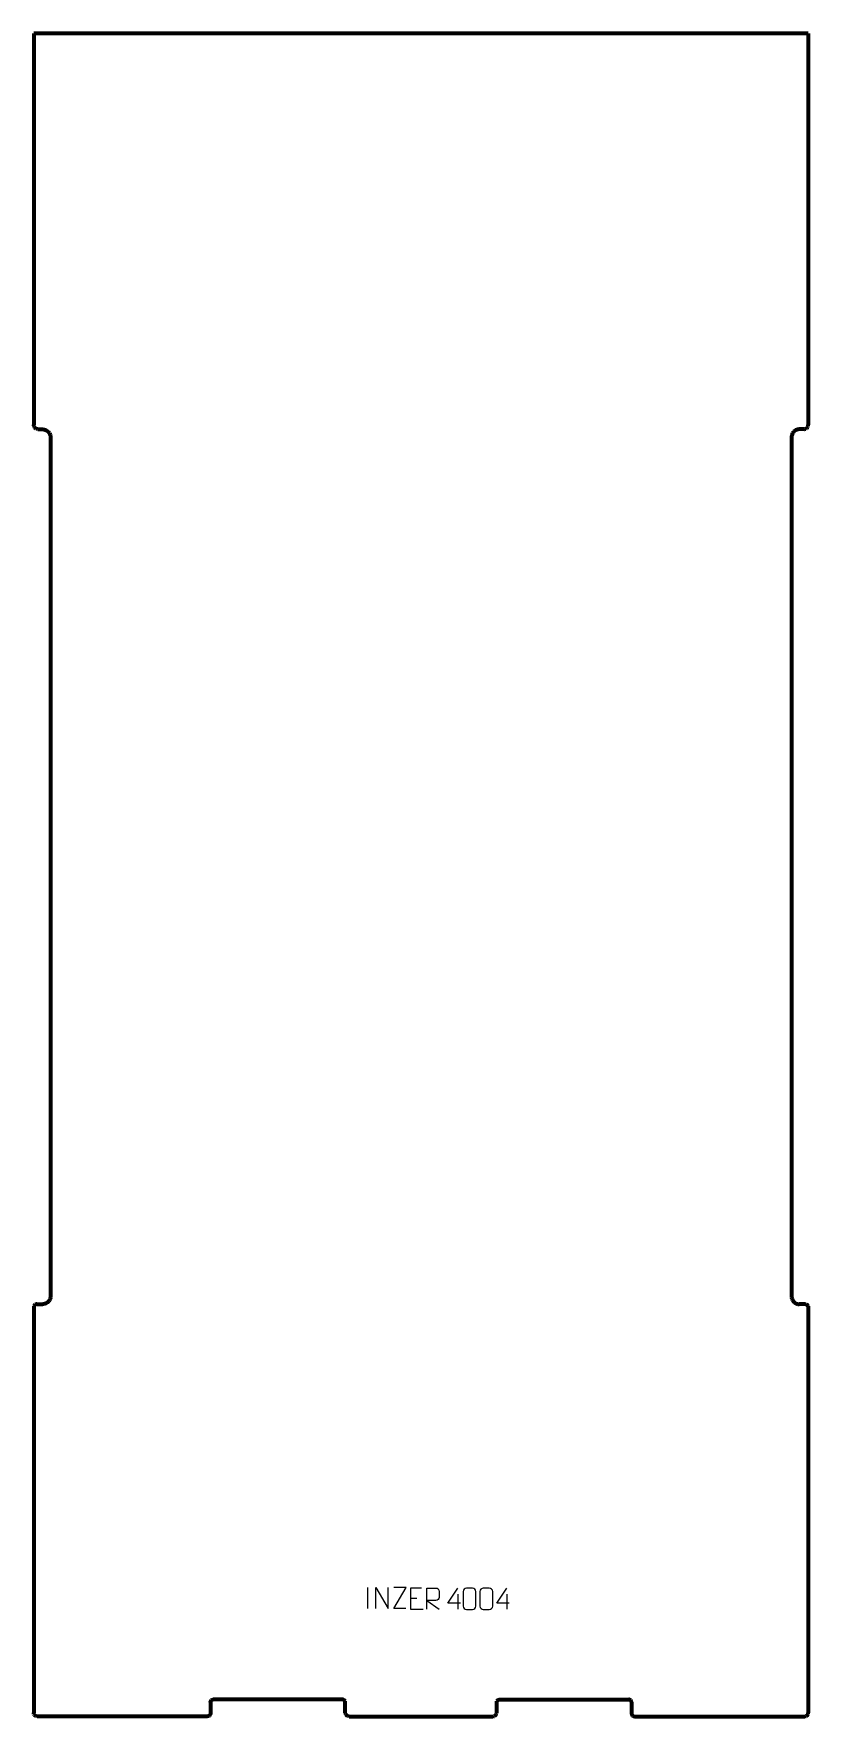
# Model space of a CAD drawing. Header units: millimetres. Extents: x -460 to 460, y -1450 to 550.
import ezdxf

# ---------------------------------------------------------------- set-up
doc = ezdxf.new("R2010")
doc.units = ezdxf.units.MM
doc.header["$MEASUREMENT"] = 0
doc.layers.add('layer 1', color=7, linetype='Continuous')

msp = doc.modelspace()

# ---------------------------------------------------------------- linework, layer by layer
at = {"layer": 'layer 1', "color": 242, "lineweight": 211}
for points in [[(-460, 550.0001), (-460, 550.0001), (-460, 85.0002), (-460, 85.0002)], [(460, 550.0001), (460, 550.0001), (-460, 550.0001), (-460, 550.0001)], [(460, 550.0001), (460, 550.0001), (460, 85.0002), (460, 85.0002)], [(-459.9575, 84.3474), (-459.9575, 84.3474), (-460, 85.0002), (-460, 85.0002)], [(-459.8295, 83.706), (-459.8295, 83.706), (-459.9575, 84.3474), (-459.9575, 84.3474)], [(-459.6192, 83.0865), (-459.6192, 83.0865), (-459.8295, 83.706), (-459.8295, 83.706)], [(-459.33, 82.4997), (-459.33, 82.4997), (-459.6192, 83.0865), (-459.6192, 83.0865)], [(-458.967, 81.9561), (-458.967, 81.9561), (-459.33, 82.4997), (-459.33, 82.4997)], [(-458.5353, 81.4645), (-458.5353, 81.4645), (-458.967, 81.9561), (-458.967, 81.9561)], [(-458.0437, 81.0329), (-458.0437, 81.0329), (-458.5353, 81.4645), (-458.5353, 81.4645)], [(-457.5001, 80.6698), (-457.5001, 80.6698), (-458.0437, 81.0329), (-458.0437, 81.0329)], [(-456.9133, 80.3806), (-456.9133, 80.3806), (-457.5001, 80.6698), (-457.5001, 80.6698)], [(-456.2944, 80.1703), (-456.2944, 80.1703), (-456.9133, 80.3806), (-456.9133, 80.3806)], [(-455.6524, 80.0423), (-455.6524, 80.0423), (-456.2944, 80.1703), (-456.2944, 80.1703)], [(-455.0002, 80), (-455.0002, 80), (-455.6524, 80.0423), (-455.6524, 80.0423)], [(-455.0002, 80), (-455.0002, 80), (-450, 80), (-450, 80)], [(-450, 80), (-450, 80), (-448.6948, 79.9144), (-448.6948, 79.9144)], [(450.0002, 80), (450.0002, 80), (448.6945, 79.9144), (448.6945, 79.9144)], [(454.9999, 80), (454.9999, 80), (450.0002, 80), (450.0002, 80)], [(454.9999, 80), (454.9999, 80), (455.6526, 80.0423), (455.6526, 80.0423)], [(455.6526, 80.0423), (455.6526, 80.0423), (456.2941, 80.1703), (456.2941, 80.1703)], [(456.2941, 80.1703), (456.2941, 80.1703), (456.9135, 80.3806), (456.9135, 80.3806)], [(456.9135, 80.3806), (456.9135, 80.3806), (457.4996, 80.6698), (457.4996, 80.6698)], [(457.4996, 80.6698), (457.4996, 80.6698), (458.0434, 81.0329), (458.0434, 81.0329)], [(458.0434, 81.0329), (458.0434, 81.0329), (458.5355, 81.4645), (458.5355, 81.4645)], [(458.5355, 81.4645), (458.5355, 81.4645), (458.9665, 81.9561), (458.9665, 81.9561)], [(458.9665, 81.9561), (458.9665, 81.9561), (459.3302, 82.4997), (459.3302, 82.4997)], [(459.3302, 82.4997), (459.3302, 82.4997), (459.6194, 83.0865), (459.6194, 83.0865)], [(459.6194, 83.0865), (459.6194, 83.0865), (459.829, 83.706), (459.829, 83.706)], [(459.829, 83.706), (459.829, 83.706), (459.9571, 84.3474), (459.9571, 84.3474)], [(459.9571, 84.3474), (459.9571, 84.3474), (460, 85.0002), (460, 85.0002)], [(-448.6948, 79.9144), (-448.6948, 79.9144), (-447.4116, 79.6593), (-447.4116, 79.6593)], [(-447.4116, 79.6593), (-447.4116, 79.6593), (-446.1733, 79.2386), (-446.1733, 79.2386)], [(-446.1733, 79.2386), (-446.1733, 79.2386), (-444.9997, 78.6603), (-444.9997, 78.6603)], [(-444.9997, 78.6603), (-444.9997, 78.6603), (-443.9122, 77.9334), (-443.9122, 77.9334)], [(-443.9122, 77.9334), (-443.9122, 77.9334), (-442.929, 77.0709), (-442.929, 77.0709)], [(-442.929, 77.0709), (-442.929, 77.0709), (-442.0665, 76.0877), (-442.0665, 76.0877)], [(-442.0665, 76.0877), (-442.0665, 76.0877), (-441.3396, 74.9997), (-441.3396, 74.9997)], [(-441.3396, 74.9997), (-441.3396, 74.9997), (-440.7614, 73.8268), (-440.7614, 73.8268)], [(-440.7614, 73.8268), (-440.7614, 73.8268), (-440.3408, 72.5883), (-440.3408, 72.5883)], [(-440.3408, 72.5883), (-440.3408, 72.5883), (-440.0855, 71.3051), (-440.0855, 71.3051)], [(-440.0855, 71.3051), (-440.0855, 71.3051), (-440.0001, 70), (-440.0001, 70)], [(-440.0001, 70), (-440.0001, 70), (-440.0001, -950.8096), (-440.0001, -950.8096)], [(440.0857, 71.3051), (440.0857, 71.3051), (440.0003, 70), (440.0003, 70)], [(440.0003, 70), (440.0003, 70), (440.0003, -950.8096), (440.0003, -950.8096)], [(440.3408, 72.5883), (440.3408, 72.5883), (440.0857, 71.3051), (440.0857, 71.3051)], [(440.7609, 73.8268), (440.7609, 73.8268), (440.3408, 72.5883), (440.3408, 72.5883)], [(441.3398, 74.9997), (441.3398, 74.9997), (440.7609, 73.8268), (440.7609, 73.8268)], [(442.0667, 76.0877), (442.0667, 76.0877), (441.3398, 74.9997), (441.3398, 74.9997)], [(442.9287, 77.0709), (442.9287, 77.0709), (442.0667, 76.0877), (442.0667, 76.0877)], [(443.9124, 77.9334), (443.9124, 77.9334), (442.9287, 77.0709), (442.9287, 77.0709)], [(444.9999, 78.6603), (444.9999, 78.6603), (443.9124, 77.9334), (443.9124, 77.9334)], [(446.1728, 79.2386), (446.1728, 79.2386), (444.9999, 78.6603), (444.9999, 78.6603)], [(447.4118, 79.6593), (447.4118, 79.6593), (446.1728, 79.2386), (446.1728, 79.2386)], [(448.6945, 79.9144), (448.6945, 79.9144), (447.4118, 79.6593), (447.4118, 79.6593)], [(-447.9905, -959.9215), (-447.9905, -959.9215), (-449.1902, -960.0002), (-449.1902, -960.0002)], [(-446.8116, -959.687), (-446.8116, -959.687), (-447.9905, -959.9215), (-447.9905, -959.9215)], [(-445.6733, -959.3007), (-445.6733, -959.3007), (-446.8116, -959.687), (-446.8116, -959.687)], [(-444.5949, -958.7686), (-444.5949, -958.7686), (-445.6733, -959.3007), (-445.6733, -959.3007)], [(-443.5959, -958.1012), (-443.5959, -958.1012), (-444.5949, -958.7686), (-444.5949, -958.7686)], [(-442.6914, -957.3084), (-442.6914, -957.3084), (-443.5959, -958.1012), (-443.5959, -958.1012)], [(-441.8993, -956.4046), (-441.8993, -956.4046), (-442.6914, -957.3084), (-442.6914, -957.3084)], [(-441.2312, -955.4049), (-441.2312, -955.4049), (-441.8993, -956.4046), (-441.8993, -956.4046)], [(-440.6996, -954.3265), (-440.6996, -954.3265), (-441.2312, -955.4049), (-441.2312, -955.4049)], [(-440.3128, -953.1882), (-440.3128, -953.1882), (-440.6996, -954.3265), (-440.6996, -954.3265)], [(-440.0789, -952.0093), (-440.0789, -952.0093), (-440.3128, -953.1882), (-440.3128, -953.1882)], [(-440.0001, -950.8096), (-440.0001, -950.8096), (-440.0789, -952.0093), (-440.0789, -952.0093)], [(440.0003, -950.8096), (440.0003, -950.8096), (440.0784, -952.0093), (440.0784, -952.0093)], [(440.0784, -952.0093), (440.0784, -952.0093), (440.313, -953.1882), (440.313, -953.1882)], [(440.313, -953.1882), (440.313, -953.1882), (440.6991, -954.3265), (440.6991, -954.3265)], [(440.6991, -954.3265), (440.6991, -954.3265), (441.2307, -955.4049), (441.2307, -955.4049)], [(441.2307, -955.4049), (441.2307, -955.4049), (441.8988, -956.4046), (441.8988, -956.4046)], [(441.8988, -956.4046), (441.8988, -956.4046), (442.6916, -957.3084), (442.6916, -957.3084)], [(442.6916, -957.3084), (442.6916, -957.3084), (443.5954, -958.1012), (443.5954, -958.1012)], [(443.5954, -958.1012), (443.5954, -958.1012), (444.5949, -958.7686), (444.5949, -958.7686)], [(444.5949, -958.7686), (444.5949, -958.7686), (445.6733, -959.3007), (445.6733, -959.3007)], [(445.6733, -959.3007), (445.6733, -959.3007), (446.8111, -959.687), (446.8111, -959.687)], [(446.8111, -959.687), (446.8111, -959.687), (447.9907, -959.9215), (447.9907, -959.9215)], [(447.9907, -959.9215), (447.9907, -959.9215), (449.1902, -960.0002), (449.1902, -960.0002)], [(-459.9672, -963.3505), (-459.9672, -963.3505), (-460, -963.8531), (-460, -963.8531)], [(-460, -963.8531), (-460, -963.8531), (-460, -1445.9657), (-460, -1445.9657)], [(-459.869, -962.856), (-459.869, -962.856), (-459.9672, -963.3505), (-459.9672, -963.3505)], [(-459.7065, -962.3788), (-459.7065, -962.3788), (-459.869, -962.856), (-459.869, -962.856)], [(-459.484, -961.9267), (-459.484, -961.9267), (-459.7065, -962.3788), (-459.7065, -962.3788)], [(-459.2041, -961.5078), (-459.2041, -961.5078), (-459.484, -961.9267), (-459.484, -961.9267)], [(-458.8713, -961.1284), (-458.8713, -961.1284), (-459.2041, -961.5078), (-459.2041, -961.5078)], [(-458.4924, -960.7961), (-458.4924, -960.7961), (-458.8713, -961.1284), (-458.8713, -961.1284)], [(-458.0735, -960.5162), (-458.0735, -960.5162), (-458.4924, -960.7961), (-458.4924, -960.7961)], [(-457.6214, -960.293), (-457.6214, -960.293), (-458.0735, -960.5162), (-458.0735, -960.5162)], [(-457.1442, -960.1312), (-457.1442, -960.1312), (-457.6214, -960.293), (-457.6214, -960.293)], [(-456.6497, -960.033), (-456.6497, -960.033), (-457.1442, -960.1312), (-457.1442, -960.1312)], [(-456.1464, -960.0002), (-456.1464, -960.0002), (-456.6497, -960.033), (-456.6497, -960.033)], [(-456.1464, -960.0002), (-456.1464, -960.0002), (-449.1902, -960.0002), (-449.1902, -960.0002)], [(456.1466, -960.0002), (456.1466, -960.0002), (449.1902, -960.0002), (449.1902, -960.0002)], [(456.1466, -960.0002), (456.1466, -960.0002), (456.6497, -960.033), (456.6497, -960.033)], [(456.6497, -960.033), (456.6497, -960.033), (457.1437, -960.1312), (457.1437, -960.1312)], [(457.1437, -960.1312), (457.1437, -960.1312), (457.6209, -960.293), (457.6209, -960.293)], [(457.6209, -960.293), (457.6209, -960.293), (458.0731, -960.5162), (458.0731, -960.5162)], [(458.0731, -960.5162), (458.0731, -960.5162), (458.4919, -960.7961), (458.4919, -960.7961)], [(458.4919, -960.7961), (458.4919, -960.7961), (458.8715, -961.1284), (458.8715, -961.1284)], [(458.8715, -961.1284), (458.8715, -961.1284), (459.2036, -961.5078), (459.2036, -961.5078)], [(459.2036, -961.5078), (459.2036, -961.5078), (459.4837, -961.9267), (459.4837, -961.9267)], [(459.4837, -961.9267), (459.4837, -961.9267), (459.7067, -962.3788), (459.7067, -962.3788)], [(459.7067, -962.3788), (459.7067, -962.3788), (459.8686, -962.856), (459.8686, -962.856)], [(459.8686, -962.856), (459.8686, -962.856), (459.9667, -963.3505), (459.9667, -963.3505)], [(459.9667, -963.3505), (459.9667, -963.3505), (460, -963.8531), (460, -963.8531)], [(460, -963.8531), (460, -963.8531), (460, -1445.9657), (460, -1445.9657)], [(-249.9999, -1433.2787), (-249.9999, -1433.2787), (-249.972, -1432.8507), (-249.972, -1432.8507)], [(-249.9999, -1433.2787), (-249.9999, -1433.2787), (-249.9999, -1446.524), (-249.9999, -1446.524)], [(-249.972, -1432.8507), (-249.972, -1432.8507), (-249.8883, -1432.4301), (-249.8883, -1432.4301)], [(-249.8883, -1432.4301), (-249.8883, -1432.4301), (-249.7507, -1432.0239), (-249.7507, -1432.0239)], [(-249.7507, -1432.0239), (-249.7507, -1432.0239), (-249.561, -1431.639), (-249.561, -1431.639)], [(-249.561, -1431.639), (-249.561, -1431.639), (-249.3229, -1431.2826), (-249.3229, -1431.2826)], [(-249.3229, -1431.2826), (-249.3229, -1431.2826), (-249.0397, -1430.9601), (-249.0397, -1430.9601)], [(-249.0397, -1430.9601), (-249.0397, -1430.9601), (-248.7172, -1430.6776), (-248.7172, -1430.6776)], [(-248.7172, -1430.6776), (-248.7172, -1430.6776), (-248.3608, -1430.4393), (-248.3608, -1430.4393)], [(-248.3608, -1430.4393), (-248.3608, -1430.4393), (-247.9759, -1430.2496), (-247.9759, -1430.2496)], [(-247.9759, -1430.2496), (-247.9759, -1430.2496), (-247.5697, -1430.1115), (-247.5697, -1430.1115)], [(-247.5697, -1430.1115), (-247.5697, -1430.1115), (-247.1498, -1430.0278), (-247.1498, -1430.0278)], [(-247.1498, -1430.0278), (-247.1498, -1430.0278), (-246.7217, -1429.9999), (-246.7217, -1429.9999)], [(-93.3309, -1429.9999), (-93.3309, -1429.9999), (-246.7217, -1429.9999), (-246.7217, -1429.9999)], [(-92.8963, -1430.0285), (-92.8963, -1430.0285), (-93.3309, -1429.9999), (-93.3309, -1429.9999)], [(-92.469, -1430.1134), (-92.469, -1430.1134), (-92.8963, -1430.0285), (-92.8963, -1430.0285)], [(-92.0561, -1430.2532), (-92.0561, -1430.2532), (-92.469, -1430.1134), (-92.469, -1430.1134)], [(-91.6657, -1430.446), (-91.6657, -1430.446), (-92.0561, -1430.2532), (-92.0561, -1430.2532)], [(-91.3033, -1430.6885), (-91.3033, -1430.6885), (-91.6657, -1430.446), (-91.6657, -1430.446)], [(-90.976, -1430.9759), (-90.976, -1430.9759), (-91.3033, -1430.6885), (-91.3033, -1430.6885)], [(-90.6887, -1431.3033), (-90.6887, -1431.3033), (-90.976, -1430.9759), (-90.976, -1430.9759)], [(-90.4463, -1431.6656), (-90.4463, -1431.6656), (-90.6887, -1431.3033), (-90.6887, -1431.3033)], [(-90.254, -1432.056), (-90.254, -1432.056), (-90.4463, -1431.6656), (-90.4463, -1431.6656)], [(-90.1134, -1432.4688), (-90.1134, -1432.4688), (-90.254, -1432.056), (-90.254, -1432.056)], [(-90.0286, -1432.8963), (-90.0286, -1432.8963), (-90.1134, -1432.4688), (-90.1134, -1432.4688)], [(-90, -1433.3308), (-90, -1433.3308), (-90.0286, -1432.8963), (-90.0286, -1432.8963)], [(-90, -1445.408), (-90, -1445.408), (-90, -1433.3308), (-90, -1433.3308)], [(89.9995, -1433.3308), (89.9995, -1433.3308), (90.0288, -1432.8963), (90.0288, -1432.8963)], [(89.9995, -1445.408), (89.9995, -1445.408), (89.9995, -1433.3308), (89.9995, -1433.3308)], [(90.0288, -1432.8963), (90.0288, -1432.8963), (90.1136, -1432.4688), (90.1136, -1432.4688)], [(90.1136, -1432.4688), (90.1136, -1432.4688), (90.2537, -1432.056), (90.2537, -1432.056)], [(90.2537, -1432.056), (90.2537, -1432.056), (90.4458, -1431.6656), (90.4458, -1431.6656)], [(90.4458, -1431.6656), (90.4458, -1431.6656), (90.6882, -1431.3033), (90.6882, -1431.3033)], [(90.6882, -1431.3033), (90.6882, -1431.3033), (90.9755, -1430.9759), (90.9755, -1430.9759)], [(90.9755, -1430.9759), (90.9755, -1430.9759), (91.3035, -1430.6885), (91.3035, -1430.6885)], [(91.3035, -1430.6885), (91.3035, -1430.6885), (91.6654, -1430.446), (91.6654, -1430.446)], [(91.6654, -1430.446), (91.6654, -1430.446), (92.0563, -1430.2532), (92.0563, -1430.2532)], [(92.0563, -1430.2532), (92.0563, -1430.2532), (92.4685, -1430.1134), (92.4685, -1430.1134)], [(92.4685, -1430.1134), (92.4685, -1430.1134), (92.8958, -1430.0285), (92.8958, -1430.0285)], [(92.8958, -1430.0285), (92.8958, -1430.0285), (93.3311, -1429.9999), (93.3311, -1429.9999)], [(93.3311, -1429.9999), (93.3311, -1429.9999), (246.7213, -1429.9999), (246.7213, -1429.9999)], [(247.1493, -1430.0278), (247.1493, -1430.0278), (246.7213, -1429.9999), (246.7213, -1429.9999)], [(247.5699, -1430.1115), (247.5699, -1430.1115), (247.1493, -1430.0278), (247.1493, -1430.0278)], [(247.9761, -1430.2496), (247.9761, -1430.2496), (247.5699, -1430.1115), (247.5699, -1430.1115)], [(248.3603, -1430.4393), (248.3603, -1430.4393), (247.9761, -1430.2496), (247.9761, -1430.2496)], [(248.7174, -1430.6776), (248.7174, -1430.6776), (248.3603, -1430.4393), (248.3603, -1430.4393)], [(249.0399, -1430.9601), (249.0399, -1430.9601), (248.7174, -1430.6776), (248.7174, -1430.6776)], [(249.3224, -1431.2826), (249.3224, -1431.2826), (249.0399, -1430.9601), (249.0399, -1430.9601)], [(249.5605, -1431.639), (249.5605, -1431.639), (249.3224, -1431.2826), (249.3224, -1431.2826)], [(249.7504, -1432.0239), (249.7504, -1432.0239), (249.5605, -1431.639), (249.5605, -1431.639)], [(249.8879, -1432.4301), (249.8879, -1432.4301), (249.7504, -1432.0239), (249.7504, -1432.0239)], [(249.9715, -1432.8507), (249.9715, -1432.8507), (249.8879, -1432.4301), (249.8879, -1432.4301)], [(250.0001, -1433.2787), (250.0001, -1433.2787), (249.9715, -1432.8507), (249.9715, -1432.8507)], [(250.0001, -1433.2787), (250.0001, -1433.2787), (250.0001, -1446.524), (250.0001, -1446.524)], [(-459.9653, -1446.4925), (-459.9653, -1446.4925), (-460, -1445.9657), (-460, -1445.9657)], [(-459.8623, -1447.0101), (-459.8623, -1447.0101), (-459.9653, -1446.4925), (-459.9653, -1446.4925)], [(-459.6931, -1447.5096), (-459.6931, -1447.5096), (-459.8623, -1447.0101), (-459.8623, -1447.0101)], [(-459.4598, -1447.983), (-459.4598, -1447.983), (-459.6931, -1447.5096), (-459.6931, -1447.5096)], [(-459.1664, -1448.422), (-459.1664, -1448.422), (-459.4598, -1447.983), (-459.4598, -1447.983)], [(-458.8185, -1448.8184), (-458.8185, -1448.8184), (-459.1664, -1448.422), (-459.1664, -1448.422)], [(-458.4214, -1449.1663), (-458.4214, -1449.1663), (-458.8185, -1448.8184), (-458.8185, -1448.8184)], [(-457.9826, -1449.4596), (-457.9826, -1449.4596), (-458.4214, -1449.1663), (-458.4214, -1449.1663)], [(-457.5097, -1449.693), (-457.5097, -1449.693), (-457.9826, -1449.4596), (-457.9826, -1449.4596)], [(-457.0097, -1449.8627), (-457.0097, -1449.8627), (-457.5097, -1449.693), (-457.5097, -1449.693)], [(-456.4927, -1449.9658), (-456.4927, -1449.9658), (-457.0097, -1449.8627), (-457.0097, -1449.8627)], [(-455.9658, -1449.9997), (-455.9658, -1449.9997), (-456.4927, -1449.9658), (-456.4927, -1449.9658)], [(-253.4762, -1449.9997), (-253.4762, -1449.9997), (-455.9658, -1449.9997), (-455.9658, -1449.9997)], [(-253.0223, -1449.97), (-253.0223, -1449.97), (-253.4762, -1449.9997), (-253.4762, -1449.9997)], [(-252.5767, -1449.8815), (-252.5767, -1449.8815), (-253.0223, -1449.97), (-253.0223, -1449.97)], [(-252.1458, -1449.7354), (-252.1458, -1449.7354), (-252.5767, -1449.8815), (-252.5767, -1449.8815)], [(-251.7384, -1449.5342), (-251.7384, -1449.5342), (-252.1458, -1449.7354), (-252.1458, -1449.7354)], [(-251.3602, -1449.2815), (-251.3602, -1449.2815), (-251.7384, -1449.5342), (-251.7384, -1449.5342)], [(-251.0183, -1448.982), (-251.0183, -1448.982), (-251.3602, -1449.2815), (-251.3602, -1449.2815)], [(-250.7183, -1448.6402), (-250.7183, -1448.6402), (-251.0183, -1448.982), (-251.0183, -1448.982)], [(-250.466, -1448.2618), (-250.466, -1448.2618), (-250.7183, -1448.6402), (-250.7183, -1448.6402)], [(-250.2648, -1447.8539), (-250.2648, -1447.8539), (-250.466, -1448.2618), (-250.466, -1448.2618)], [(-250.1188, -1447.4235), (-250.1188, -1447.4235), (-250.2648, -1447.8539), (-250.2648, -1447.8539)], [(-250.0296, -1446.9774), (-250.0296, -1446.9774), (-250.1188, -1447.4235), (-250.1188, -1447.4235)], [(-249.9999, -1446.524), (-249.9999, -1446.524), (-250.0296, -1446.9774), (-250.0296, -1446.9774)], [(-89.9607, -1446.0075), (-89.9607, -1446.0075), (-90, -1445.408), (-90, -1445.408)], [(-89.8437, -1446.5967), (-89.8437, -1446.5967), (-89.9607, -1446.0075), (-89.9607, -1446.0075)], [(-89.6504, -1447.1652), (-89.6504, -1447.1652), (-89.8437, -1446.5967), (-89.8437, -1446.5967)], [(-89.3847, -1447.7043), (-89.3847, -1447.7043), (-89.6504, -1447.1652), (-89.6504, -1447.1652)], [(-89.0514, -1448.2038), (-89.0514, -1448.2038), (-89.3847, -1447.7043), (-89.3847, -1447.7043)], [(-88.655, -1448.6553), (-88.655, -1448.6553), (-89.0514, -1448.2038), (-89.0514, -1448.2038)], [(-88.2034, -1449.051), (-88.2034, -1449.051), (-88.655, -1448.6553), (-88.655, -1448.6553)], [(-87.7039, -1449.3846), (-87.7039, -1449.3846), (-88.2034, -1449.051), (-88.2034, -1449.051)], [(-87.1656, -1449.6505), (-87.1656, -1449.6505), (-87.7039, -1449.3846), (-87.7039, -1449.3846)], [(-86.5965, -1449.8433), (-86.5965, -1449.8433), (-87.1656, -1449.6505), (-87.1656, -1449.6505)], [(-86.0078, -1449.961), (-86.0078, -1449.961), (-86.5965, -1449.8433), (-86.5965, -1449.8433)], [(-85.4083, -1449.9997), (-85.4083, -1449.9997), (-86.0078, -1449.961), (-86.0078, -1449.961)], [(-85.4083, -1449.9997), (-85.4083, -1449.9997), (85.408, -1449.9997), (85.408, -1449.9997)], [(85.408, -1449.9997), (85.408, -1449.9997), (86.0073, -1449.961), (86.0073, -1449.961)], [(86.0073, -1449.961), (86.0073, -1449.961), (86.5965, -1449.8433), (86.5965, -1449.8433)], [(86.5965, -1449.8433), (86.5965, -1449.8433), (87.1653, -1449.6505), (87.1653, -1449.6505)], [(87.1653, -1449.6505), (87.1653, -1449.6505), (87.7041, -1449.3846), (87.7041, -1449.3846)], [(87.7041, -1449.3846), (87.7041, -1449.3846), (88.2036, -1449.051), (88.2036, -1449.051)], [(88.2036, -1449.051), (88.2036, -1449.051), (88.6552, -1448.6553), (88.6552, -1448.6553)], [(88.6552, -1448.6553), (88.6552, -1448.6553), (89.0509, -1448.2038), (89.0509, -1448.2038)], [(89.0509, -1448.2038), (89.0509, -1448.2038), (89.3849, -1447.7043), (89.3849, -1447.7043)], [(89.3849, -1447.7043), (89.3849, -1447.7043), (89.6504, -1447.1652), (89.6504, -1447.1652)], [(89.6504, -1447.1652), (89.6504, -1447.1652), (89.8432, -1446.5967), (89.8432, -1446.5967)], [(89.8432, -1446.5967), (89.8432, -1446.5967), (89.9609, -1446.0075), (89.9609, -1446.0075)], [(89.9609, -1446.0075), (89.9609, -1446.0075), (89.9995, -1445.408), (89.9995, -1445.408)], [(250.0001, -1446.524), (250.0001, -1446.524), (250.0298, -1446.9774), (250.0298, -1446.9774)], [(250.0298, -1446.9774), (250.0298, -1446.9774), (250.1183, -1447.4235), (250.1183, -1447.4235)], [(250.1183, -1447.4235), (250.1183, -1447.4235), (250.2643, -1447.8539), (250.2643, -1447.8539)], [(250.2643, -1447.8539), (250.2643, -1447.8539), (250.4655, -1448.2618), (250.4655, -1448.2618)], [(250.4655, -1448.2618), (250.4655, -1448.2618), (250.7183, -1448.6402), (250.7183, -1448.6402)], [(250.7183, -1448.6402), (250.7183, -1448.6402), (251.0178, -1448.982), (251.0178, -1448.982)], [(251.0178, -1448.982), (251.0178, -1448.982), (251.3597, -1449.2815), (251.3597, -1449.2815)], [(251.3597, -1449.2815), (251.3597, -1449.2815), (251.7379, -1449.5342), (251.7379, -1449.5342)], [(251.7379, -1449.5342), (251.7379, -1449.5342), (252.1458, -1449.7354), (252.1458, -1449.7354)], [(252.1458, -1449.7354), (252.1458, -1449.7354), (252.5762, -1449.8815), (252.5762, -1449.8815)], [(252.5762, -1449.8815), (252.5762, -1449.8815), (253.0225, -1449.97), (253.0225, -1449.97)], [(253.0225, -1449.97), (253.0225, -1449.97), (253.4758, -1449.9997), (253.4758, -1449.9997)], [(253.4758, -1449.9997), (253.4758, -1449.9997), (455.9653, -1449.9997), (455.9653, -1449.9997)], [(455.9653, -1449.9997), (455.9653, -1449.9997), (456.4922, -1449.9658), (456.4922, -1449.9658)], [(456.4922, -1449.9658), (456.4922, -1449.9658), (457.0099, -1449.8627), (457.0099, -1449.8627)], [(457.0099, -1449.8627), (457.0099, -1449.8627), (457.5094, -1449.693), (457.5094, -1449.693)], [(457.5094, -1449.693), (457.5094, -1449.693), (457.9828, -1449.4596), (457.9828, -1449.4596)], [(457.9828, -1449.4596), (457.9828, -1449.4596), (458.4216, -1449.1663), (458.4216, -1449.1663)], [(458.4216, -1449.1663), (458.4216, -1449.1663), (458.818, -1448.8184), (458.818, -1448.8184)], [(458.818, -1448.8184), (458.818, -1448.8184), (459.166, -1448.422), (459.166, -1448.422)], [(459.166, -1448.422), (459.166, -1448.422), (459.4594, -1447.983), (459.4594, -1447.983)], [(459.4594, -1447.983), (459.4594, -1447.983), (459.6928, -1447.5096), (459.6928, -1447.5096)], [(459.6928, -1447.5096), (459.6928, -1447.5096), (459.8625, -1447.0101), (459.8625, -1447.0101)], [(459.8625, -1447.0101), (459.8625, -1447.0101), (459.9655, -1446.4925), (459.9655, -1446.4925)], [(459.9655, -1446.4925), (459.9655, -1446.4925), (460, -1445.9657), (460, -1445.9657)]]:
    msp.add_open_spline(points, degree=3, dxfattribs=at)
at = {"layer": 'layer 1', "color": 250, "lineweight": 9}
for points in [[(-63.4513, -1296.9413), (-63.4513, -1296.9413), (-63.4513, -1321.9154), (-63.4513, -1321.9154)], [(-12.2919, -1309.4284), (-12.2919, -1309.4284), (-5.1238, -1309.4284), (-5.1238, -1309.4284)], [(43.8502, -1304.8986), (43.8502, -1304.8986), (43.8502, -1322.5633), (43.8502, -1322.5633)], [(101.8502, -1304.8986), (101.8502, -1304.8986), (101.8502, -1322.5633), (101.8502, -1322.5633)]]:
    msp.add_open_spline(points, degree=3, dxfattribs=at)
for points, knots in [([(-53.7787, -1321.9051), (-53.7787, -1321.9051), (-53.7787, -1296.9516), (-53.7787, -1296.9516), (-53.7787, -1296.9516), (-53.7787, -1296.9516), (-39.1239, -1321.9051), (-39.1239, -1321.9051), (-39.1239, -1321.9051), (-39.1239, -1321.9051), (-39.1239, -1296.9516), (-39.1239, -1296.9516)], [0, 0, 0, 0, 0.25, 0.25, 0.25, 0.25, 0.5, 0.5, 0.5, 0.5, 1, 1, 1, 1]), ([(-17.8265, -1321.9071), (-17.8265, -1321.9071), (-32.4455, -1321.9071), (-32.4455, -1321.9071), (-32.4455, -1321.9071), (-32.4455, -1321.9071), (-17.8022, -1296.9497), (-17.8022, -1296.9497), (-17.8022, -1296.9497), (-17.8022, -1296.9497), (-32.4455, -1296.9497), (-32.4455, -1296.9497)], [0, 0, 0, 0, 0.25, 0.25, 0.25, 0.25, 0.5, 0.5, 0.5, 0.5, 1, 1, 1, 1]), ([(0.582, -1297.5487), (0.582, -1297.5487), (-12.2919, -1297.5487), (-12.2919, -1297.5487), (-12.2919, -1297.5487), (-12.2919, -1297.5487), (-12.2919, -1322.5023), (-12.2919, -1322.5023), (-12.2919, -1322.5023), (-12.2919, -1322.5023), (2.5739, -1322.5023), (2.5739, -1322.5023)], [0, 0, 0, 0, 0.25, 0.25, 0.25, 0.25, 0.5, 0.5, 0.5, 0.5, 1, 1, 1, 1]), ([(6.7612, -1322.4996), (6.7612, -1322.4996), (6.7612, -1297.5461), (6.7612, -1297.5461), (6.7612, -1297.5461), (10.356, -1297.5461), (13.9515, -1297.5461), (17.5467, -1297.5461), (17.5467, -1297.5461), (19.872, -1297.5838), (21.4293, -1299.0738), (21.4252, -1301.4402), (21.4252, -1301.4402), (21.4248, -1303.4757), (21.4248, -1306.5351), (21.4252, -1308.5711), (21.4252, -1308.5711), (21.4187, -1310.4466), (19.6064, -1312.3884), (17.5969, -1312.4075), (17.5969, -1312.4075), (17.5969, -1312.4075), (6.7612, -1312.4075), (6.7612, -1312.4075), (6.7612, -1312.4075), (6.7612, -1312.4075), (21.4159, -1322.4996), (21.4159, -1322.4996)], [0, 0, 0, 0, 0.125, 0.125, 0.125, 0.125, 0.25, 0.25, 0.25, 0.25, 0.375, 0.375, 0.375, 0.375, 0.5, 0.5, 0.5, 0.5, 0.625, 0.625, 0.625, 0.625, 0.75, 0.75, 0.75, 0.75, 1, 1, 1, 1]), ([(46.7943, -1315.6597), (46.7943, -1315.6597), (31.9726, -1315.6597), (31.9726, -1315.6597), (31.9726, -1315.6597), (31.9726, -1315.6597), (43.8502, -1297.5892), (43.8502, -1297.5892)], [0, 0, 0, 0, 0.333333333, 0.333333333, 0.333333333, 0.333333333, 1, 1, 1, 1]), ([(54.0137, -1297.8394), (56.3798, -1297.8394), (58.7463, -1297.8394), (61.1128, -1297.8394), (61.1128, -1297.8394), (63.0933, -1297.8038), (65.1193, -1299.2981), (65.1464, -1301.7402), (65.1464, -1301.7402), (65.146, -1307.4976), (65.146, -1313.2554), (65.1464, -1319.0136), (65.1464, -1319.0136), (65.0043, -1321.3412), (63.2979, -1322.8235), (61.1128, -1322.8343), (61.1128, -1322.8343), (58.7404, -1322.8339), (56.368, -1322.8339), (53.996, -1322.8343), (53.996, -1322.8343), (52.0375, -1322.9399), (50.0311, -1321.052), (50.0425, -1319.031), (50.0425, -1319.031), (50.0429, -1313.2504), (50.0429, -1307.4701), (50.0425, -1301.6903), (50.0425, -1301.6903), (50.0468, -1299.5483), (51.8239, -1297.8258), (54.0137, -1297.8394)], [0, 0, 0, 0, 0.111111111, 0.111111111, 0.111111111, 0.111111111, 0.222222222, 0.222222222, 0.222222222, 0.222222222, 0.333333333, 0.333333333, 0.333333333, 0.333333333, 0.444444444, 0.444444444, 0.444444444, 0.444444444, 0.555555556, 0.555555556, 0.555555556, 0.555555556, 0.666666667, 0.666666667, 0.666666667, 0.666666667, 0.777777778, 0.777777778, 0.777777778, 0.777777778, 1, 1, 1, 1]), ([(74.0137, -1297.8394), (76.3798, -1297.8394), (78.7463, -1297.8394), (81.1128, -1297.8394), (81.1128, -1297.8394), (83.0933, -1297.8038), (85.1193, -1299.2981), (85.1464, -1301.7402), (85.1464, -1301.7402), (85.146, -1307.4976), (85.146, -1313.2554), (85.1464, -1319.0136), (85.1464, -1319.0136), (85.0043, -1321.3412), (83.2979, -1322.8235), (81.1128, -1322.8343), (81.1128, -1322.8343), (78.7404, -1322.8339), (76.368, -1322.8339), (73.996, -1322.8343), (73.996, -1322.8343), (72.0375, -1322.9399), (70.0311, -1321.052), (70.0425, -1319.031), (70.0425, -1319.031), (70.0429, -1313.2504), (70.0429, -1307.4701), (70.0425, -1301.6903), (70.0425, -1301.6903), (70.0468, -1299.5483), (71.8239, -1297.8258), (74.0137, -1297.8394)], [0, 0, 0, 0, 0.111111111, 0.111111111, 0.111111111, 0.111111111, 0.222222222, 0.222222222, 0.222222222, 0.222222222, 0.333333333, 0.333333333, 0.333333333, 0.333333333, 0.444444444, 0.444444444, 0.444444444, 0.444444444, 0.555555556, 0.555555556, 0.555555556, 0.555555556, 0.666666667, 0.666666667, 0.666666667, 0.666666667, 0.777777778, 0.777777778, 0.777777778, 0.777777778, 1, 1, 1, 1]), ([(104.7943, -1315.6597), (104.7943, -1315.6597), (89.9726, -1315.6597), (89.9726, -1315.6597), (89.9726, -1315.6597), (89.9726, -1315.6597), (101.8502, -1297.5892), (101.8502, -1297.5892)], [0, 0, 0, 0, 0.333333333, 0.333333333, 0.333333333, 0.333333333, 1, 1, 1, 1])]:
    msp.add_open_spline(points, degree=3, knots=knots, dxfattribs=at)

doc.saveas('drawing.dxf')
